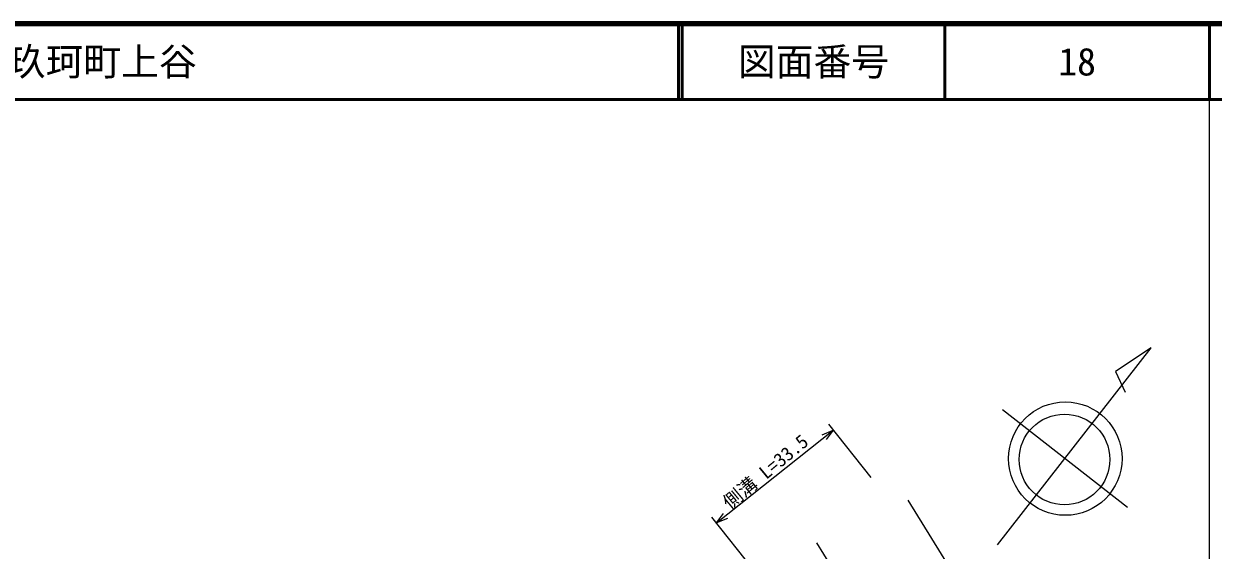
# Model space of a CAD drawing. Units: millimetres, scale not verified. Extents: x 40000 to 680000, y 20000 to 380000.
# Drawn here: x 422152 to 579500, y 310406 to 380000 of the extents above; entities that cross this region are included whole.
import ezdxf
from ezdxf.enums import TextEntityAlignment as Align

# ---------------------------------------------------------------- set-up
doc = ezdxf.new("R2010")
doc.units = ezdxf.units.MM
doc.header["$LTSCALE"] = 1000
for name, color, linetype, lineweight in [('M-BGD-HTXT', 7, 'Continuous', 13), ('M-BMK-OTRS', 5, 'Continuous', 25), ('M-STR-HTXT', 7, 'Continuous', 13), ('M-TTL', 2, 'Continuous', 140), ('M-TTL-BAND', 7, 'Continuous', 25), ('M-TTL-LINE', 7, 'Continuous', 50)]:
    doc.layers.add(name, color=color, linetype=linetype, lineweight=lineweight)
doc.layers.add('M-TTL-TXT', color=7, linetype='Continuous')
doc.styles.add('ＭＳ ゴシック', font='')
doc.styles.get('ＭＳ ゴシック').set_extended_font_data('MS Gothic')

msp = doc.modelspace()

# ---------------------------------------------------------------- linework, layer by layer
at = {"layer": 'M-BGD-HTXT'}
for p, q in [((550974, 311118), (571309, 337145)), ((571309, 337145), (566579, 334024)), ((566579, 334024), (567863, 331313)), ((551627, 329009), (568175, 316080))]:
    msp.add_line(p, q, dxfattribs=at)
for centre, radius in [((559934, 322518), 7500), ((559830, 322399), 6000)]:
    msp.add_circle(centre, radius, dxfattribs=at)
at = {"layer": 'M-BMK-OTRS'}
msp.add_line((539080, 317023), (549595, 300036), dxfattribs=at)
at = {"layer": 'M-STR-HTXT'}
for p, q in [((513791, 314012), (529214, 326282)), ((527779, 325677), (529214, 326282)), ((529214, 326282), (528302, 325020)), ((528592, 327065), (534201, 320014)), ((518778, 307744), (513169, 314794)), ((513791, 314012), (514704, 315274)), ((515227, 314617), (513791, 314012)), ((538937, 292336), (527064, 311390))]:
    msp.add_line(p, q, dxfattribs=at)
at = {"layer": 'M-TTL'}
msp.add_line((680000, 380000), (40000, 380000), dxfattribs=at)
at = {"layer": 'M-TTL-BAND'}
msp.add_line((579000, 20000), (579000, 370000), dxfattribs=at)
at = {"layer": 'M-TTL-LINE'}
for p, q in [((508747, 380000), (508747, 370000)), ((509247, 380000), (509247, 370000)), ((543997, 380000), (543997, 370000)), ((579000, 380000), (579000, 370000)), ((40000, 370000), (680000, 370000))]:
    msp.add_line(p, q, dxfattribs=at)

# ---------------------------------------------------------------- texts
at = {"layer": 'M-STR-HTXT', "style": 'ＭＳ ゴシック'}
msp.add_text('側溝 L=33.5', height=1833, rotation=39.7, dxfattribs=at).set_placement((515915, 315266), align=Align.BOTTOM_LEFT)
at = {"layer": 'M-TTL-TXT', "style": 'ＭＳ ゴシック'}
msp.add_text('岩国市玖珂町上谷', height=3666, dxfattribs=at).set_placement((405024, 375000), align=Align.MIDDLE_LEFT)
for s, p in [('図面番号', (526622, 375000)), ('18', (561497, 375000))]:
    msp.add_text(s, height=3666, dxfattribs=at).set_placement(p, align=Align.MIDDLE_CENTER)

doc.saveas('drawing.dxf')
